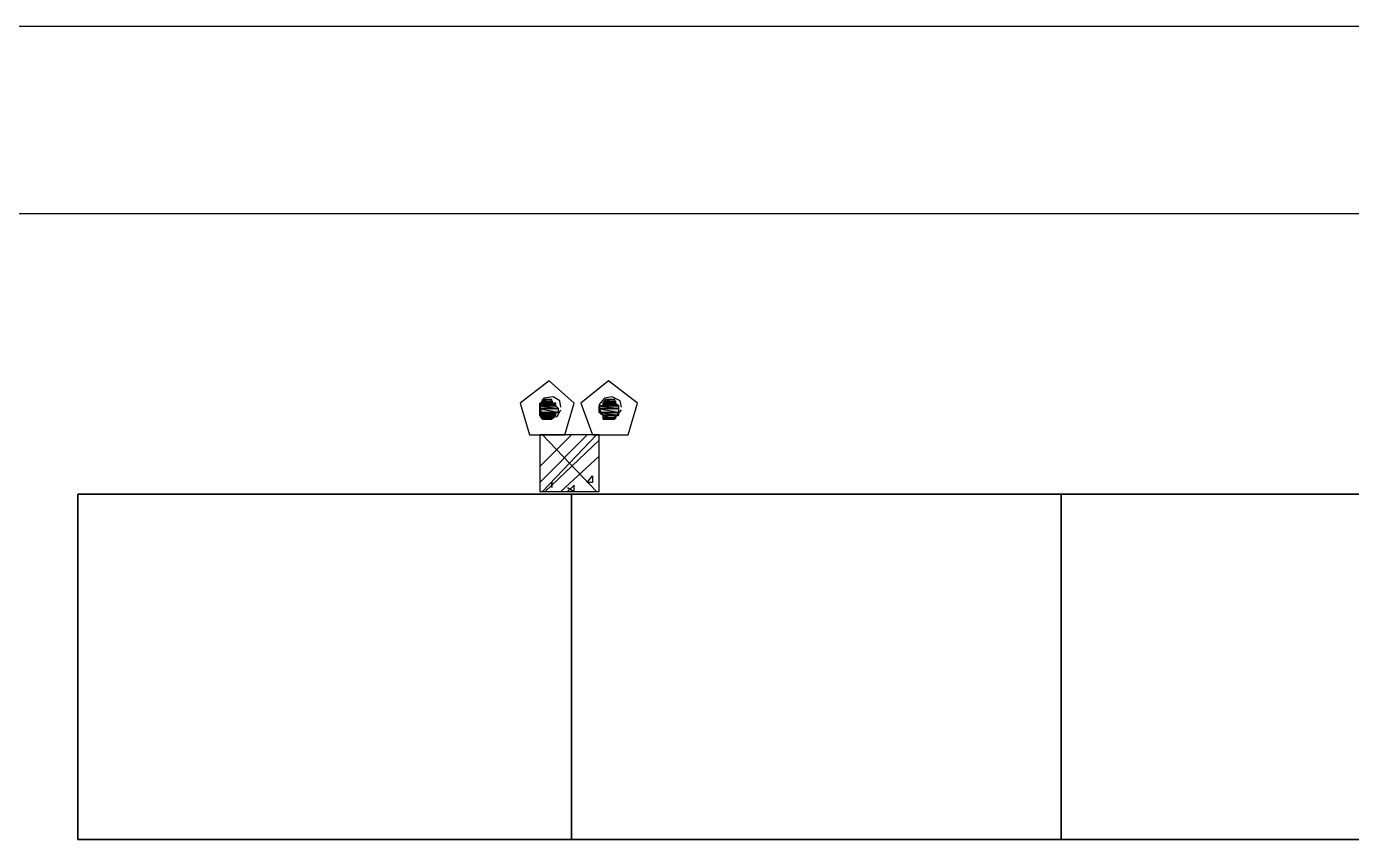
# Model space of a CAD drawing. Header units: millimetres. Extents: x 5 to 415, y 48 to 251.
# Drawn here: x 308.08 to 325.83, y 82 to 92.89 of the extents above; entities that cross this region are included whole.
import ezdxf

# ---------------------------------------------------------------- set-up
doc = ezdxf.new("R2010")
doc.units = ezdxf.units.MM
doc.layers.add('H', color=7, linetype='Continuous')
doc.layers.add('P', color=7, linetype='Continuous')

msp = doc.modelspace()

# ---------------------------------------------------------------- hatches: boundary and pattern name
at = {"layer": 'H', "linetype": 'Continuous'}
for points in [[(314.96, 87.806), (314.96, 87.842), (315.172, 87.842), (315.172, 87.806), (314.96, 87.806)], [(314.96, 87.753), (314.96, 87.806), (315.172, 87.806), (315.207, 87.753), (314.96, 87.753)], [(314.96, 87.718), (314.96, 87.753), (315.207, 87.753), (315.207, 87.718), (314.96, 87.718)], [(314.96, 87.665), (314.96, 87.718), (315.172, 87.718), (315.172, 87.665), (314.96, 87.665)], [(314.995, 87.842), (314.995, 87.877), (315.136, 87.877), (315.136, 87.842), (314.995, 87.842)], [(315.771, 87.753), (315.771, 87.806), (316.018, 87.806), (316.018, 87.753), (315.771, 87.753)], [(315.771, 87.718), (315.771, 87.753), (316.018, 87.753), (316.018, 87.718), (315.771, 87.718)], [(315.807, 87.665), (315.771, 87.718), (316.018, 87.718), (316.018, 87.665), (315.807, 87.665)], [(315.807, 87.842), (315.842, 87.877), (315.983, 87.877), (315.983, 87.842), (315.807, 87.842)], [(315.807, 87.806), (315.807, 87.842), (315.983, 87.842), (316.018, 87.806), (315.807, 87.806)], [(314.995, 87.63), (314.96, 87.665), (315.172, 87.665), (315.136, 87.63), (314.995, 87.63)], [(315.807, 87.63), (315.807, 87.665), (315.983, 87.665), (315.983, 87.63), (315.807, 87.63)]]:
    msp.add_hatch(color=256, dxfattribs=at).paths.add_polyline_path(points)

# ---------------------------------------------------------------- linework, layer by layer
at = {"layer": 'P'}
for points in [[(347.345, 92.886), (281.04, 92.886)], [(347.345, 92.886), (281.04, 92.886)], [(347.345, 92.886), (281.04, 92.886)], [(281.04, 90.382), (347.345, 90.382)], [(281.04, 90.382), (347.345, 90.382)], [(281.04, 90.382), (347.345, 90.382)], [(315.083, 88.142), (314.695, 87.842)], [(315.419, 87.842), (315.083, 88.142)], [(315.877, 88.142), (315.507, 87.842)], [(316.265, 87.842), (315.877, 88.142)], [(315.013, 87.912), (314.96, 87.824)], [(315.119, 87.895), (314.995, 87.895)], [(314.995, 87.895), (315.031, 87.895)], [(315.119, 87.895), (314.995, 87.895)], [(314.995, 87.895), (315.119, 87.842)], [(314.995, 87.895), (315.119, 87.842)], [(314.995, 87.842), (314.995, 87.895)], [(315.136, 87.93), (315.013, 87.912)], [(315.031, 87.895), (315.083, 87.895)], [(315.083, 87.895), (315.031, 87.895)], [(315.083, 87.895), (315.031, 87.895)], [(315.031, 87.895), (315.083, 87.895)], [(315.031, 87.895), (315.119, 87.895)], [(315.083, 87.895), (315.119, 87.895)], [(315.119, 87.895), (315.083, 87.895)], [(315.119, 87.842), (315.119, 87.895)], [(315.225, 87.877), (315.136, 87.93)], [(315.824, 87.912), (315.754, 87.824)], [(315.807, 87.842), (315.842, 87.895)], [(315.93, 87.93), (315.824, 87.912)], [(315.877, 87.895), (315.842, 87.895)], [(315.842, 87.895), (315.877, 87.895)], [(315.965, 87.895), (315.842, 87.895)], [(315.842, 87.895), (315.965, 87.895)], [(315.965, 87.895), (315.842, 87.895)], [(315.842, 87.895), (315.93, 87.895)], [(315.965, 87.895), (315.842, 87.895)], [(315.842, 87.895), (315.965, 87.842)], [(315.842, 87.895), (315.965, 87.842)], [(316.036, 87.877), (315.93, 87.93)], [(315.93, 87.895), (315.93, 87.895)], [(315.93, 87.895), (315.93, 87.895)], [(315.93, 87.895), (315.965, 87.895)], [(315.965, 87.842), (315.965, 87.895)], [(314.695, 87.842), (314.819, 87.418)], [(315.172, 87.842), (314.96, 87.842)], [(314.96, 87.842), (314.995, 87.842)], [(315.172, 87.842), (314.96, 87.842)], [(314.96, 87.842), (315.172, 87.806)], [(314.96, 87.842), (315.172, 87.806)], [(314.96, 87.806), (314.96, 87.842)], [(314.96, 87.824), (314.978, 87.701)], [(315.172, 87.806), (314.96, 87.806)], [(315.172, 87.806), (314.96, 87.806)], [(314.96, 87.806), (315.172, 87.806)], [(314.96, 87.806), (315.172, 87.806)], [(315.172, 87.806), (314.96, 87.806)], [(315.172, 87.806), (314.96, 87.806)], [(314.96, 87.806), (315.207, 87.771)], [(314.96, 87.806), (315.207, 87.771)], [(314.96, 87.771), (314.96, 87.806)], [(315.207, 87.771), (314.96, 87.771)], [(315.207, 87.771), (314.96, 87.771)], [(314.96, 87.771), (315.207, 87.771)], [(314.96, 87.771), (315.207, 87.771)], [(315.207, 87.771), (314.96, 87.771)], [(315.207, 87.771), (314.96, 87.771)], [(314.96, 87.771), (315.207, 87.718)], [(314.96, 87.771), (315.207, 87.718)], [(314.96, 87.718), (314.96, 87.771)], [(315.207, 87.718), (314.96, 87.718)], [(315.172, 87.718), (314.96, 87.718)], [(314.96, 87.718), (315.172, 87.718)], [(315.172, 87.718), (314.96, 87.718)], [(314.96, 87.718), (315.207, 87.718)], [(315.172, 87.718), (314.96, 87.718)], [(314.96, 87.718), (315.172, 87.683)], [(314.96, 87.718), (315.172, 87.683)], [(314.96, 87.683), (314.96, 87.718)], [(315.119, 87.842), (314.995, 87.842)], [(315.119, 87.842), (314.995, 87.842)], [(314.995, 87.842), (315.172, 87.842)], [(314.995, 87.842), (315.172, 87.842)], [(315.172, 87.842), (315.119, 87.842)], [(315.172, 87.806), (315.172, 87.842)], [(315.172, 87.806), (315.172, 87.806)], [(315.172, 87.806), (315.172, 87.806)], [(315.207, 87.771), (315.172, 87.806)], [(315.207, 87.718), (315.172, 87.718)], [(315.172, 87.683), (315.172, 87.718)], [(315.189, 87.665), (315.242, 87.753)], [(315.207, 87.771), (315.207, 87.771)], [(315.207, 87.771), (315.207, 87.771)], [(315.207, 87.718), (315.207, 87.771)], [(315.242, 87.789), (315.225, 87.877)], [(315.295, 87.418), (315.419, 87.842)], [(315.507, 87.842), (315.666, 87.418)], [(315.754, 87.824), (315.771, 87.701)], [(315.807, 87.806), (315.754, 87.806)], [(315.754, 87.806), (316.018, 87.806)], [(316.018, 87.806), (315.754, 87.806)], [(315.754, 87.806), (316.018, 87.771)], [(315.754, 87.806), (316.018, 87.771)], [(315.754, 87.771), (315.754, 87.806)], [(316.018, 87.771), (315.754, 87.771)], [(316.018, 87.771), (315.754, 87.771)], [(315.754, 87.771), (316.018, 87.771)], [(315.754, 87.771), (316.018, 87.771)], [(316.018, 87.771), (315.754, 87.771)], [(316.018, 87.771), (315.754, 87.771)], [(315.754, 87.771), (316.018, 87.718)], [(315.754, 87.771), (316.018, 87.718)], [(315.754, 87.718), (315.754, 87.771)], [(316.018, 87.718), (315.754, 87.718)], [(316.018, 87.718), (315.754, 87.718)], [(315.754, 87.718), (316.018, 87.718)], [(315.754, 87.718), (316.018, 87.718)], [(316.018, 87.718), (315.754, 87.718)], [(316.018, 87.718), (315.754, 87.718)], [(315.754, 87.718), (316.018, 87.683)], [(315.754, 87.718), (316.018, 87.683)], [(315.807, 87.683), (315.754, 87.718)], [(315.965, 87.842), (315.807, 87.842)], [(315.965, 87.842), (315.807, 87.842)], [(315.807, 87.842), (315.965, 87.842)], [(315.807, 87.842), (315.965, 87.842)], [(315.965, 87.842), (315.807, 87.842)], [(315.965, 87.842), (315.807, 87.842)], [(315.807, 87.842), (316.018, 87.806)], [(315.807, 87.842), (316.018, 87.806)], [(315.807, 87.806), (315.807, 87.842)], [(316.018, 87.806), (315.807, 87.806)], [(316.018, 87.806), (315.807, 87.806)], [(315.807, 87.806), (316.018, 87.806)], [(316.018, 87.806), (315.807, 87.806)], [(315.965, 87.842), (315.965, 87.842)], [(315.965, 87.842), (315.965, 87.842)], [(316.018, 87.806), (315.965, 87.842)], [(315.983, 87.665), (316.054, 87.753)], [(316.018, 87.806), (316.018, 87.806)], [(316.018, 87.771), (316.018, 87.806)], [(316.018, 87.771), (316.018, 87.771)], [(316.018, 87.771), (316.018, 87.771)], [(316.018, 87.718), (316.018, 87.771)], [(316.018, 87.718), (316.018, 87.718)], [(316.018, 87.718), (316.018, 87.718)], [(316.018, 87.683), (316.018, 87.718)], [(316.054, 87.789), (316.036, 87.877)], [(316.142, 87.418), (316.265, 87.842)], [(315.172, 87.683), (314.96, 87.683)], [(315.172, 87.683), (314.96, 87.683)], [(314.96, 87.683), (315.172, 87.683)], [(314.96, 87.683), (315.172, 87.683)], [(315.172, 87.683), (314.96, 87.683)], [(315.172, 87.683), (314.96, 87.683)], [(314.96, 87.683), (315.119, 87.63)], [(314.96, 87.683), (315.119, 87.63)], [(314.995, 87.63), (314.96, 87.683)], [(314.978, 87.701), (315.066, 87.648)], [(315.119, 87.63), (314.995, 87.63)], [(315.119, 87.63), (314.995, 87.63)], [(314.995, 87.63), (315.119, 87.63)], [(314.995, 87.63), (315.119, 87.63)], [(315.119, 87.63), (314.995, 87.63)], [(315.119, 87.63), (314.995, 87.63)], [(314.995, 87.63), (315.083, 87.63)], [(314.995, 87.63), (315.083, 87.63)], [(315.031, 87.63), (314.995, 87.63)], [(315.083, 87.63), (315.031, 87.63)], [(315.031, 87.63), (315.083, 87.63)], [(315.083, 87.63), (315.031, 87.63)], [(315.066, 87.648), (315.189, 87.665)], [(315.083, 87.63), (315.119, 87.63)], [(315.083, 87.63), (315.083, 87.63)], [(315.083, 87.63), (315.083, 87.63)], [(315.119, 87.63), (315.172, 87.683)], [(315.119, 87.63), (315.119, 87.63)], [(315.119, 87.63), (315.119, 87.63)], [(315.172, 87.683), (315.172, 87.683)], [(315.172, 87.683), (315.172, 87.683)], [(315.771, 87.701), (315.877, 87.648)], [(316.018, 87.683), (315.807, 87.683)], [(315.965, 87.683), (315.807, 87.683)], [(315.807, 87.683), (315.965, 87.683)], [(315.965, 87.683), (315.807, 87.683)], [(315.807, 87.683), (316.018, 87.683)], [(315.965, 87.683), (315.807, 87.683)], [(315.807, 87.683), (315.965, 87.63)], [(315.807, 87.683), (315.965, 87.63)], [(315.807, 87.63), (315.807, 87.683)], [(315.965, 87.63), (315.807, 87.63)], [(315.965, 87.63), (315.807, 87.63)], [(315.807, 87.63), (315.842, 87.63)], [(315.807, 87.63), (315.965, 87.63)], [(315.965, 87.63), (315.807, 87.63)], [(315.842, 87.63), (315.965, 87.63)], [(315.93, 87.63), (315.842, 87.63)], [(315.842, 87.63), (315.93, 87.63)], [(315.93, 87.63), (315.842, 87.63)], [(315.842, 87.63), (315.965, 87.63)], [(315.877, 87.63), (315.842, 87.63)], [(315.842, 87.63), (315.877, 87.63)], [(315.877, 87.648), (315.983, 87.665)], [(315.877, 87.63), (315.93, 87.63)], [(315.93, 87.63), (315.877, 87.63)], [(315.965, 87.63), (315.93, 87.63)], [(316.018, 87.683), (315.965, 87.683)], [(315.965, 87.63), (315.965, 87.683)], [(315.965, 87.63), (315.965, 87.63)], [(314.819, 87.418), (315.295, 87.418)], [(314.96, 86.995), (315.383, 87.418)], [(314.96, 86.783), (315.595, 87.418)], [(315.754, 87.418), (314.96, 87.418)], [(314.96, 87.418), (314.96, 86.66)], [(314.995, 87.418), (315.718, 86.66)], [(315.718, 87.418), (314.995, 86.66)], [(315.031, 86.66), (315.754, 87.348)], [(315.666, 87.418), (316.142, 87.418)], [(315.754, 86.66), (315.754, 87.418)], [(315.242, 86.66), (315.754, 87.136)], [(315.595, 86.783), (315.666, 86.872)], [(315.666, 86.872), (315.666, 86.783)], [(314.96, 86.66), (315.754, 86.66)], [(315.119, 86.783), (315.119, 86.713)], [(315.119, 86.713), (315.119, 86.783)], [(315.33, 86.66), (315.419, 86.748)], [(315.33, 86.713), (315.419, 86.66)], [(315.419, 86.66), (315.419, 86.748)], [(315.666, 86.783), (315.595, 86.783)], [(308.769, 82.003), (308.769, 86.625)], [(308.769, 86.625), (315.383, 86.625)], [(315.383, 86.625), (308.769, 86.625)], [(308.769, 86.625), (308.769, 82.003)], [(315.383, 86.625), (315.383, 82.003)], [(315.383, 82.003), (315.383, 86.625)], [(315.383, 82.003), (315.383, 86.625)], [(315.383, 86.625), (321.945, 86.625)], [(321.945, 86.625), (315.383, 86.625)], [(315.383, 86.625), (315.383, 82.003)], [(321.945, 86.625), (321.945, 82.003)], [(321.945, 82.003), (321.945, 86.625)], [(321.945, 82.003), (321.945, 86.625)], [(321.945, 86.625), (328.542, 86.625)], [(328.542, 86.625), (321.945, 86.625)], [(321.945, 86.625), (321.945, 82.003)], [(315.383, 82.003), (308.769, 82.003)], [(308.769, 82.003), (315.383, 82.003)], [(321.945, 82.003), (315.383, 82.003)], [(315.383, 82.003), (321.945, 82.003)], [(328.542, 82.003), (321.945, 82.003)], [(321.945, 82.003), (328.542, 82.003)]]:
    msp.add_lwpolyline(points, dxfattribs=at)

doc.saveas('drawing.dxf')
